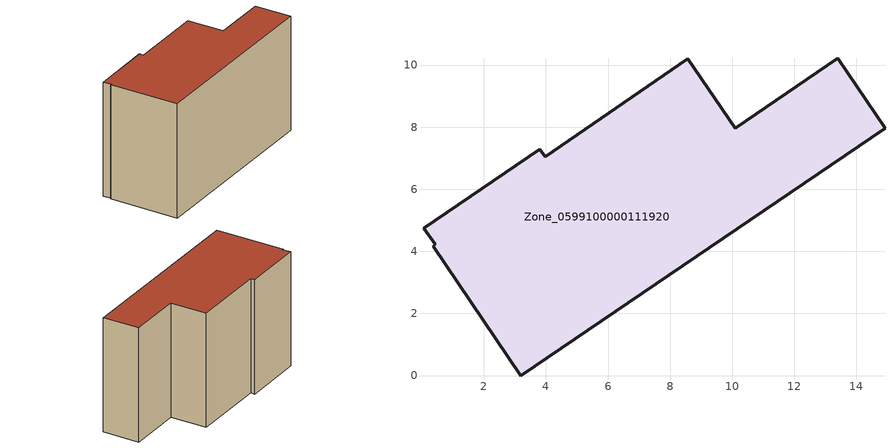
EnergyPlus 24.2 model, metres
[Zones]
Zone_0599100000111920
 floor ground (C_G): 3.18,0 0.36,4.17 0.43,4.22 0.06,4.74 3.8,7.29 3.97,7.05 8.57,10.2 10.09,7.97 13.4,10.21 14.92,7.97 z0
 wall outside (C_F): 3.18,0 14.92,7.97 13.4,10.21 10.09,7.97 8.57,10.2 3.97,7.05 3.8,7.29 0.06,4.74 0.43,4.22 0.36,4.17 3.18,0 z0:8.39
 roof outside (C_R): 0.36,4.17 3.18,0 14.92,7.97 13.4,10.21 10.09,7.97 8.57,10.2 3.97,7.05 3.8,7.29 0.06,4.74 0.43,4.22 z8.39
[BUILDING]
Pand.0599100000111920: North Axis=0; Terrain=City; Loads Convergence Tolerance Value=0.04; Temperature Convergence Tolerance Value=0.4; Solar Distribution=FullExterior; Maximum Number of Warmup Days=25; Minimum Number of Warmup Days=1
[Site:Location]
Rotterdam.The.Hague.AP_ZH_NLD Design_Conditions: Latitude=51.96; Longitude=4.45; Time Zone=1; Elevation=-4.5
[SITE:GROUNDTEMPERATURE:BUILDINGSURFACE]
18, 18, 18, 18, 18, 18, 18, 18, 18, 18, 18, 18
[MATERIAL] Thermal Absorptance=0.9; Solar Absorptance=0.7; Visible Absorptance=0.7
Name | Roughness | Thickness | Conductivity | Density | Specific Heat
G.TI.1975-1991 | MediumSmooth | 0.15 | 0.288461 | 540 | 1210
F.TI.1975-1991 | Rough | 0.3 | 0.230769 | 1920 | 840
R.TI.1975-1991 | MediumRough | 0.2 | 0.153846 | 1500 | 1000
[CONSTRUCTION]
C_G: G.TI.1975-1991
C_F: F.TI.1975-1991
C_R: R.TI.1975-1991
[ZONE]
Zone_0599100000111920: Type=1; Multiplier=1; Ceiling Height=Autocalculate; Volume=Autocalculate; Floor Area=autocalculate; Part of Total Floor Area=Yes
[ZONEINFILTRATION:DESIGNFLOWRATE]
Infil_Zone_0599100000111920: Zone or ZoneList or Space or SpaceList=Zone_0599100000111920; Schedule=AlwaysOn; Design Flow Rate Calculation Method=Flow/Area; Flow Rate per Floor Area=0.003; Constant Term Coefficient=1; Temperature Term Coefficient=0; Velocity Term Coefficient=0; Velocity Squared Term Coefficient=0
[HVACTEMPLATE:ZONE:IDEALLOADSAIRSYSTEM]
Zone_0599100000111920: Maximum Heating Supply Air Temperature=50; Minimum Cooling Supply Air Temperature=13; Maximum Heating Supply Air Humidity Ratio=0.0156; Minimum Cooling Supply Air Humidity Ratio=0.0077; Heating Limit=NoLimit; Cooling Limit=NoLimit; Dehumidification Control Type=ConstantSensibleHeatRatio; Cooling Sensible Heat Ratio=0.7; Dehumidification Setpoint=60; Humidification Control Type=None; Humidification Setpoint=30; Outdoor Air Method=None; Outdoor Air Flow Rate per Person=0.00944; Outdoor Air Flow Rate per Zone Floor Area=0; Outdoor Air Flow Rate per Zone=0; Demand Controlled Ventilation Type=None; Outdoor Air Economizer Type=NoEconomizer; Heat Recovery Type=None; Sensible Heat Recovery Effectiveness=0.7; Latent Heat Recovery Effectiveness=0.65
[ZONECONTROL:THERMOSTAT]
ThermostatControl_Zone_0599100000111920: Zone or ZoneList=Zone_0599100000111920; Control Type Schedule=DualSetpointControlType; Control 1=Thermostat_Zone_0599100000111920; Temperature Difference Between Cutout And Setpoint=0
[THERMOSTATSETPOINT:DUALSETPOINT]
Thermostat_Zone_0599100000111920: Heating Setpoint Temperature Schedule=HeatingSetpoint_Zone_0599100000111920; Cooling Setpoint Temperature Schedule=CoolingSetpoint_Zone_0599100000111920
[SCHEDULE:COMPACT]
HeatingSetpoint_Zone_0599100000111920: Through: 12/31, For: AllDays, Until: 24:00, 21
CoolingSetpoint_Zone_0599100000111920: Through: 12/31, For: AllDays, Until: 24:00, 24
DualSetpointControlType: Through: 12/31, For: AllDays, Until: 24:00, 4
AlwaysOn: Through: 12/31, For: AllDays, Until: 24:00, 1
